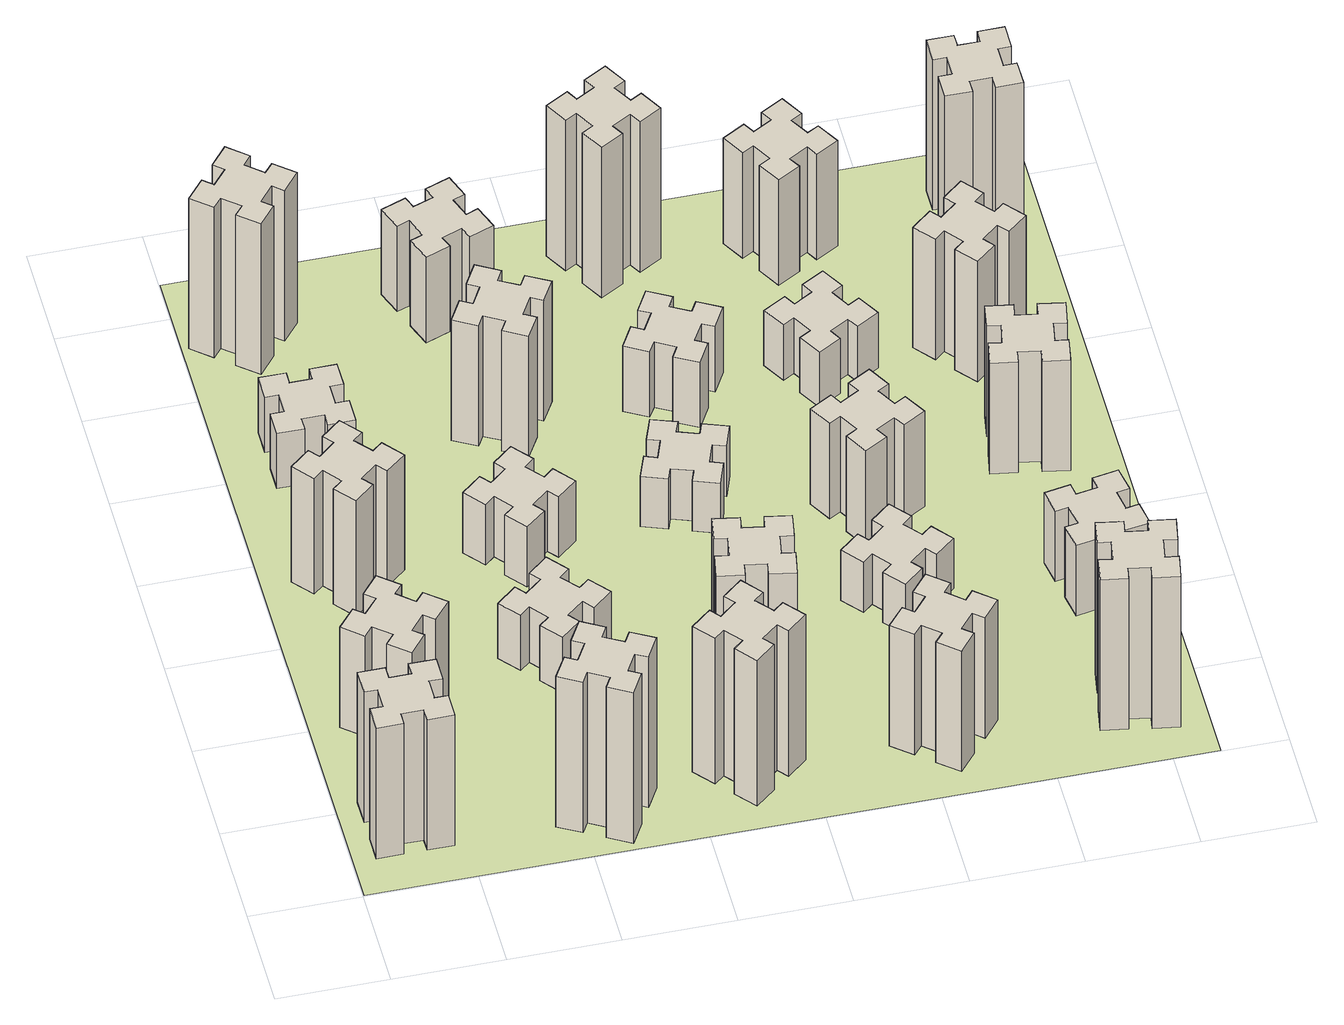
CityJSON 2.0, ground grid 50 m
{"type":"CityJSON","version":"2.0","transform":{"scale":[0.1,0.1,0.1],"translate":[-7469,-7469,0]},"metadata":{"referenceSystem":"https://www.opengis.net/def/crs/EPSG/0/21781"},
"CityObjects":{
"building1":{"type":"Building","attributes":{"class":"1000","function":"1000","usage":"1000","yearOfConstruction":2016,"roofType":"1000","measuredHeight":78,"storeysAboveGround":30,"storeysBelowGround":0},"geometry":[{"type":"Solid","lod":"1","boundaries":[[[[0,1,2,3,4,5,6,7,8,9,10,11,12,13,14,15,16,17,18,19]],[[17,16,20,21]],[[16,15,22,20]],[[15,14,23,22]],[[14,13,24,23]],[[13,12,25,24]],[[12,11,26,25]],[[11,10,27,26]],[[10,9,28,27]],[[9,8,29,28]],[[8,7,30,29]],[[7,6,31,30]],[[6,5,32,31]],[[5,4,33,32]],[[4,3,34,33]],[[3,2,35,34]],[[2,1,36,35]],[[1,0,37,36]],[[0,19,38,37]],[[19,18,39,38]],[[18,17,21,39]],[[24,25,26,27,28,29,30,31,32,33,34,35,36,37,38,39,21,20,22,23]]]]}]},
"building2":{"type":"Building","attributes":{"class":"1000","function":"1000","usage":"1000","yearOfConstruction":2016,"roofType":"1000","measuredHeight":60,"storeysAboveGround":30,"storeysBelowGround":0},"geometry":[{"type":"Solid","lod":"1","boundaries":[[[[40,41,42,43,44,45,46,47,48,49,50,51,52,53,54,55,56,57,58,59]],[[57,56,60,61]],[[56,55,62,60]],[[55,54,63,62]],[[54,53,64,63]],[[53,52,65,64]],[[52,51,66,65]],[[51,50,67,66]],[[50,49,68,67]],[[49,48,69,68]],[[48,47,70,69]],[[47,46,71,70]],[[46,45,72,71]],[[45,44,73,72]],[[44,43,74,73]],[[43,42,75,74]],[[42,41,76,75]],[[41,40,77,76]],[[40,59,78,77]],[[59,58,79,78]],[[58,57,61,79]],[[64,65,66,67,68,69,70,71,72,73,74,75,76,77,78,79,61,60,62,63]]]]}]},
"building3":{"type":"Building","attributes":{"class":"1000","function":"1000","usage":"1000","yearOfConstruction":2016,"roofType":"1000","measuredHeight":69,"storeysAboveGround":30,"storeysBelowGround":0},"geometry":[{"type":"Solid","lod":"1","boundaries":[[[[80,81,82,83,84,85,86,87,88,89,90,91,92,93,94,95,96,97,98,99]],[[97,96,100,101]],[[96,95,102,100]],[[95,94,103,102]],[[94,93,104,103]],[[93,92,105,104]],[[92,91,106,105]],[[91,90,107,106]],[[90,89,108,107]],[[89,88,109,108]],[[88,87,110,109]],[[87,86,111,110]],[[86,85,112,111]],[[85,84,113,112]],[[84,83,114,113]],[[83,82,115,114]],[[82,81,116,115]],[[81,80,117,116]],[[80,99,118,117]],[[99,98,119,118]],[[98,97,101,119]],[[104,105,106,107,108,109,110,111,112,113,114,115,116,117,118,119,101,100,102,103]]]]}]},
"building4":{"type":"Building","attributes":{"class":"1000","function":"1000","usage":"1000","yearOfConstruction":2016,"roofType":"1000","measuredHeight":33,"storeysAboveGround":30,"storeysBelowGround":0},"geometry":[{"type":"Solid","lod":"1","boundaries":[[[[120,121,122,123,124,125,126,127,128,129,130,131,132,133,134,135,136,137,138,139]],[[137,136,140,141]],[[136,135,142,140]],[[135,134,143,142]],[[134,133,144,143]],[[133,132,145,144]],[[132,131,146,145]],[[131,130,147,146]],[[130,129,148,147]],[[129,128,149,148]],[[128,127,150,149]],[[127,126,151,150]],[[126,125,152,151]],[[125,124,153,152]],[[124,123,154,153]],[[123,122,155,154]],[[122,121,156,155]],[[121,120,157,156]],[[120,139,158,157]],[[139,138,159,158]],[[138,137,141,159]],[[144,145,146,147,148,149,150,151,152,153,154,155,156,157,158,159,141,140,142,143]]]]}]},
"building5":{"type":"Building","attributes":{"class":"1000","function":"1000","usage":"1000","yearOfConstruction":2016,"roofType":"1000","measuredHeight":90,"storeysAboveGround":30,"storeysBelowGround":0},"geometry":[{"type":"Solid","lod":"1","boundaries":[[[[160,161,162,163,164,165,166,167,168,169,170,171,172,173,174,175,176,177,178,179]],[[177,176,180,181]],[[176,175,182,180]],[[175,174,183,182]],[[174,173,184,183]],[[173,172,185,184]],[[172,171,186,185]],[[171,170,187,186]],[[170,169,188,187]],[[169,168,189,188]],[[168,167,190,189]],[[167,166,191,190]],[[166,165,192,191]],[[165,164,193,192]],[[164,163,194,193]],[[163,162,195,194]],[[162,161,196,195]],[[161,160,197,196]],[[160,179,198,197]],[[179,178,199,198]],[[178,177,181,199]],[[184,185,186,187,188,189,190,191,192,193,194,195,196,197,198,199,181,180,182,183]]]]}]},
"building6":{"type":"Building","attributes":{"class":"1000","function":"1000","usage":"1000","yearOfConstruction":2016,"roofType":"1000","measuredHeight":90,"storeysAboveGround":30,"storeysBelowGround":0},"geometry":[{"type":"Solid","lod":"1","boundaries":[[[[200,201,202,203,204,205,206,207,208,209,210,211,212,213,214,215,216,217,218,219]],[[217,216,220,221]],[[216,215,222,220]],[[215,214,223,222]],[[214,213,224,223]],[[213,212,225,224]],[[212,211,226,225]],[[211,210,227,226]],[[210,209,228,227]],[[209,208,229,228]],[[208,207,230,229]],[[207,206,231,230]],[[206,205,232,231]],[[205,204,233,232]],[[204,203,234,233]],[[203,202,235,234]],[[202,201,236,235]],[[201,200,237,236]],[[200,219,238,237]],[[219,218,239,238]],[[218,217,221,239]],[[224,225,226,227,228,229,230,231,232,233,234,235,236,237,238,239,221,220,222,223]]]]}]},
"building7":{"type":"Building","attributes":{"class":"1000","function":"1000","usage":"1000","yearOfConstruction":2016,"roofType":"1000","measuredHeight":33,"storeysAboveGround":30,"storeysBelowGround":0},"geometry":[{"type":"Solid","lod":"1","boundaries":[[[[240,241,242,243,244,245,246,247,248,249,250,251,252,253,254,255,256,257,258,259]],[[257,256,260,261]],[[256,255,262,260]],[[255,254,263,262]],[[254,253,264,263]],[[253,252,265,264]],[[252,251,266,265]],[[251,250,267,266]],[[250,249,268,267]],[[249,248,269,268]],[[248,247,270,269]],[[247,246,271,270]],[[246,245,272,271]],[[245,244,273,272]],[[244,243,274,273]],[[243,242,275,274]],[[242,241,276,275]],[[241,240,277,276]],[[240,259,278,277]],[[259,258,279,278]],[[258,257,261,279]],[[264,265,266,267,268,269,270,271,272,273,274,275,276,277,278,279,261,260,262,263]]]]}]},
"building8":{"type":"Building","attributes":{"class":"1000","function":"1000","usage":"1000","yearOfConstruction":2016,"roofType":"1000","measuredHeight":36,"storeysAboveGround":30,"storeysBelowGround":0},"geometry":[{"type":"Solid","lod":"1","boundaries":[[[[280,281,282,283,284,285,286,287,288,289,290,291,292,293,294,295,296,297,298,299]],[[297,296,300,301]],[[296,295,302,300]],[[295,294,303,302]],[[294,293,304,303]],[[293,292,305,304]],[[292,291,306,305]],[[291,290,307,306]],[[290,289,308,307]],[[289,288,309,308]],[[288,287,310,309]],[[287,286,311,310]],[[286,285,312,311]],[[285,284,313,312]],[[284,283,314,313]],[[283,282,315,314]],[[282,281,316,315]],[[281,280,317,316]],[[280,299,318,317]],[[299,298,319,318]],[[298,297,301,319]],[[304,305,306,307,308,309,310,311,312,313,314,315,316,317,318,319,301,300,302,303]]]]}]},
"building9":{"type":"Building","attributes":{"class":"1000","function":"1000","usage":"1000","yearOfConstruction":2016,"roofType":"1000","measuredHeight":87,"storeysAboveGround":30,"storeysBelowGround":0},"geometry":[{"type":"Solid","lod":"1","boundaries":[[[[320,321,322,323,324,325,326,327,328,329,330,331,332,333,334,335,336,337,338,339]],[[337,336,340,341]],[[336,335,342,340]],[[335,334,343,342]],[[334,333,344,343]],[[333,332,345,344]],[[332,331,346,345]],[[331,330,347,346]],[[330,329,348,347]],[[329,328,349,348]],[[328,327,350,349]],[[327,326,351,350]],[[326,325,352,351]],[[325,324,353,352]],[[324,323,354,353]],[[323,322,355,354]],[[322,321,356,355]],[[321,320,357,356]],[[320,339,358,357]],[[339,338,359,358]],[[338,337,341,359]],[[344,345,346,347,348,349,350,351,352,353,354,355,356,357,358,359,341,340,342,343]]]]}]},
"building10":{"type":"Building","attributes":{"class":"1000","function":"1000","usage":"1000","yearOfConstruction":2016,"roofType":"1000","measuredHeight":72,"storeysAboveGround":30,"storeysBelowGround":0},"geometry":[{"type":"Solid","lod":"1","boundaries":[[[[360,361,362,363,364,365,366,367,368,369,370,371,372,373,374,375,376,377,378,379]],[[377,376,380,381]],[[376,375,382,380]],[[375,374,383,382]],[[374,373,384,383]],[[373,372,385,384]],[[372,371,386,385]],[[371,370,387,386]],[[370,369,388,387]],[[369,368,389,388]],[[368,367,390,389]],[[367,366,391,390]],[[366,365,392,391]],[[365,364,393,392]],[[364,363,394,393]],[[363,362,395,394]],[[362,361,396,395]],[[361,360,397,396]],[[360,379,398,397]],[[379,378,399,398]],[[378,377,381,399]],[[384,385,386,387,388,389,390,391,392,393,394,395,396,397,398,399,381,380,382,383]]]]}]},
"building11":{"type":"Building","attributes":{"class":"1000","function":"1000","usage":"1000","yearOfConstruction":2016,"roofType":"1000","measuredHeight":51,"storeysAboveGround":30,"storeysBelowGround":0},"geometry":[{"type":"Solid","lod":"1","boundaries":[[[[400,401,402,403,404,405,406,407,408,409,410,411,412,413,414,415,416,417,418,419]],[[417,416,420,421]],[[416,415,422,420]],[[415,414,423,422]],[[414,413,424,423]],[[413,412,425,424]],[[412,411,426,425]],[[411,410,427,426]],[[410,409,428,427]],[[409,408,429,428]],[[408,407,430,429]],[[407,406,431,430]],[[406,405,432,431]],[[405,404,433,432]],[[404,403,434,433]],[[403,402,435,434]],[[402,401,436,435]],[[401,400,437,436]],[[400,419,438,437]],[[419,418,439,438]],[[418,417,421,439]],[[424,425,426,427,428,429,430,431,432,433,434,435,436,437,438,439,421,420,422,423]]]]}]},
"building12":{"type":"Building","attributes":{"class":"1000","function":"1000","usage":"1000","yearOfConstruction":2016,"roofType":"1000","measuredHeight":54,"storeysAboveGround":30,"storeysBelowGround":0},"geometry":[{"type":"Solid","lod":"1","boundaries":[[[[440,441,442,443,444,445,446,447,448,449,450,451,452,453,454,455,456,457,458,459]],[[457,456,460,461]],[[456,455,462,460]],[[455,454,463,462]],[[454,453,464,463]],[[453,452,465,464]],[[452,451,466,465]],[[451,450,467,466]],[[450,449,468,467]],[[449,448,469,468]],[[448,447,470,469]],[[447,446,471,470]],[[446,445,472,471]],[[445,444,473,472]],[[444,443,474,473]],[[443,442,475,474]],[[442,441,476,475]],[[441,440,477,476]],[[440,459,478,477]],[[459,458,479,478]],[[458,457,461,479]],[[464,465,466,467,468,469,470,471,472,473,474,475,476,477,478,479,461,460,462,463]]]]}]},
"building13":{"type":"Building","attributes":{"class":"1000","function":"1000","usage":"1000","yearOfConstruction":2016,"roofType":"1000","measuredHeight":30,"storeysAboveGround":30,"storeysBelowGround":0},"geometry":[{"type":"Solid","lod":"1","boundaries":[[[[480,481,482,483,484,485,486,487,488,489,490,491,492,493,494,495,496,497,498,499]],[[497,496,500,501]],[[496,495,502,500]],[[495,494,503,502]],[[494,493,504,503]],[[493,492,505,504]],[[492,491,506,505]],[[491,490,507,506]],[[490,489,508,507]],[[489,488,509,508]],[[488,487,510,509]],[[487,486,511,510]],[[486,485,512,511]],[[485,484,513,512]],[[484,483,514,513]],[[483,482,515,514]],[[482,481,516,515]],[[481,480,517,516]],[[480,499,518,517]],[[499,498,519,518]],[[498,497,501,519]],[[504,505,506,507,508,509,510,511,512,513,514,515,516,517,518,519,501,500,502,503]]]]}]},
"building14":{"type":"Building","attributes":{"class":"1000","function":"1000","usage":"1000","yearOfConstruction":2016,"roofType":"1000","measuredHeight":72,"storeysAboveGround":30,"storeysBelowGround":0},"geometry":[{"type":"Solid","lod":"1","boundaries":[[[[520,521,522,523,524,525,526,527,528,529,530,531,532,533,534,535,536,537,538,539]],[[537,536,540,541]],[[536,535,542,540]],[[535,534,543,542]],[[534,533,544,543]],[[533,532,545,544]],[[532,531,546,545]],[[531,530,547,546]],[[530,529,548,547]],[[529,528,549,548]],[[528,527,550,549]],[[527,526,551,550]],[[526,525,552,551]],[[525,524,553,552]],[[524,523,554,553]],[[523,522,555,554]],[[522,521,556,555]],[[521,520,557,556]],[[520,539,558,557]],[[539,538,559,558]],[[538,537,541,559]],[[544,545,546,547,548,549,550,551,552,553,554,555,556,557,558,559,541,540,542,543]]]]}]},
"building15":{"type":"Building","attributes":{"class":"1000","function":"1000","usage":"1000","yearOfConstruction":2016,"roofType":"1000","measuredHeight":39,"storeysAboveGround":30,"storeysBelowGround":0},"geometry":[{"type":"Solid","lod":"1","boundaries":[[[[560,561,562,563,564,565,566,567,568,569,570,571,572,573,574,575,576,577,578,579]],[[577,576,580,581]],[[576,575,582,580]],[[575,574,583,582]],[[574,573,584,583]],[[573,572,585,584]],[[572,571,586,585]],[[571,570,587,586]],[[570,569,588,587]],[[569,568,589,588]],[[568,567,590,589]],[[567,566,591,590]],[[566,565,592,591]],[[565,564,593,592]],[[564,563,594,593]],[[563,562,595,594]],[[562,561,596,595]],[[561,560,597,596]],[[560,579,598,597]],[[579,578,599,598]],[[578,577,581,599]],[[584,585,586,587,588,589,590,591,592,593,594,595,596,597,598,599,581,580,582,583]]]]}]},
"building16":{"type":"Building","attributes":{"class":"1000","function":"1000","usage":"1000","yearOfConstruction":2016,"roofType":"1000","measuredHeight":90,"storeysAboveGround":30,"storeysBelowGround":0},"geometry":[{"type":"Solid","lod":"1","boundaries":[[[[600,601,602,603,604,605,606,607,608,609,610,611,612,613,614,615,616,617,618,619]],[[617,616,620,621]],[[616,615,622,620]],[[615,614,623,622]],[[614,613,624,623]],[[613,612,625,624]],[[612,611,626,625]],[[611,610,627,626]],[[610,609,628,627]],[[609,608,629,628]],[[608,607,630,629]],[[607,606,631,630]],[[606,605,632,631]],[[605,604,633,632]],[[604,603,634,633]],[[603,602,635,634]],[[602,601,636,635]],[[601,600,637,636]],[[600,619,638,637]],[[619,618,639,638]],[[618,617,621,639]],[[624,625,626,627,628,629,630,631,632,633,634,635,636,637,638,639,621,620,622,623]]]]}]},
"building17":{"type":"Building","attributes":{"class":"1000","function":"1000","usage":"1000","yearOfConstruction":2016,"roofType":"1000","measuredHeight":30,"storeysAboveGround":30,"storeysBelowGround":0},"geometry":[{"type":"Solid","lod":"1","boundaries":[[[[640,641,642,643,644,645,646,647,648,649,650,651,652,653,654,655,656,657,658,659]],[[657,656,660,661]],[[656,655,662,660]],[[655,654,663,662]],[[654,653,664,663]],[[653,652,665,664]],[[652,651,666,665]],[[651,650,667,666]],[[650,649,668,667]],[[649,648,669,668]],[[648,647,670,669]],[[647,646,671,670]],[[646,645,672,671]],[[645,644,673,672]],[[644,643,674,673]],[[643,642,675,674]],[[642,641,676,675]],[[641,640,677,676]],[[640,659,678,677]],[[659,658,679,678]],[[658,657,661,679]],[[664,665,666,667,668,669,670,671,672,673,674,675,676,677,678,679,661,660,662,663]]]]}]},
"building18":{"type":"Building","attributes":{"class":"1000","function":"1000","usage":"1000","yearOfConstruction":2016,"roofType":"1000","measuredHeight":57,"storeysAboveGround":30,"storeysBelowGround":0},"geometry":[{"type":"Solid","lod":"1","boundaries":[[[[680,681,682,683,684,685,686,687,688,689,690,691,692,693,694,695,696,697,698,699]],[[697,696,700,701]],[[696,695,702,700]],[[695,694,703,702]],[[694,693,704,703]],[[693,692,705,704]],[[692,691,706,705]],[[691,690,707,706]],[[690,689,708,707]],[[689,688,709,708]],[[688,687,710,709]],[[687,686,711,710]],[[686,685,712,711]],[[685,684,713,712]],[[684,683,714,713]],[[683,682,715,714]],[[682,681,716,715]],[[681,680,717,716]],[[680,699,718,717]],[[699,698,719,718]],[[698,697,701,719]],[[704,705,706,707,708,709,710,711,712,713,714,715,716,717,718,719,701,700,702,703]]]]}]},
"building19":{"type":"Building","attributes":{"class":"1000","function":"1000","usage":"1000","yearOfConstruction":2016,"roofType":"1000","measuredHeight":33,"storeysAboveGround":30,"storeysBelowGround":0},"geometry":[{"type":"Solid","lod":"1","boundaries":[[[[720,721,722,723,724,725,726,727,728,729,730,731,732,733,734,735,736,737,738,739]],[[737,736,740,741]],[[736,735,742,740]],[[735,734,743,742]],[[734,733,744,743]],[[733,732,745,744]],[[732,731,746,745]],[[731,730,747,746]],[[730,729,748,747]],[[729,728,749,748]],[[728,727,750,749]],[[727,726,751,750]],[[726,725,752,751]],[[725,724,753,752]],[[724,723,754,753]],[[723,722,755,754]],[[722,721,756,755]],[[721,720,757,756]],[[720,739,758,757]],[[739,738,759,758]],[[738,737,741,759]],[[744,745,746,747,748,749,750,751,752,753,754,755,756,757,758,759,741,740,742,743]]]]}]},
"building20":{"type":"Building","attributes":{"class":"1000","function":"1000","usage":"1000","yearOfConstruction":2016,"roofType":"1000","measuredHeight":90,"storeysAboveGround":30,"storeysBelowGround":0},"geometry":[{"type":"Solid","lod":"1","boundaries":[[[[760,761,762,763,764,765,766,767,768,769,770,771,772,773,774,775,776,777,778,779]],[[777,776,780,781]],[[776,775,782,780]],[[775,774,783,782]],[[774,773,784,783]],[[773,772,785,784]],[[772,771,786,785]],[[771,770,787,786]],[[770,769,788,787]],[[769,768,789,788]],[[768,767,790,789]],[[767,766,791,790]],[[766,765,792,791]],[[765,764,793,792]],[[764,763,794,793]],[[763,762,795,794]],[[762,761,796,795]],[[761,760,797,796]],[[760,779,798,797]],[[779,778,799,798]],[[778,777,781,799]],[[784,785,786,787,788,789,790,791,792,793,794,795,796,797,798,799,781,780,782,783]]]]}]},
"building21":{"type":"Building","attributes":{"class":"1000","function":"1000","usage":"1000","yearOfConstruction":2016,"roofType":"1000","measuredHeight":63,"storeysAboveGround":30,"storeysBelowGround":0},"geometry":[{"type":"Solid","lod":"1","boundaries":[[[[800,801,802,803,804,805,806,807,808,809,810,811,812,813,814,815,816,817,818,819]],[[817,816,820,821]],[[816,815,822,820]],[[815,814,823,822]],[[814,813,824,823]],[[813,812,825,824]],[[812,811,826,825]],[[811,810,827,826]],[[810,809,828,827]],[[809,808,829,828]],[[808,807,830,829]],[[807,806,831,830]],[[806,805,832,831]],[[805,804,833,832]],[[804,803,834,833]],[[803,802,835,834]],[[802,801,836,835]],[[801,800,837,836]],[[800,819,838,837]],[[819,818,839,838]],[[818,817,821,839]],[[824,825,826,827,828,829,830,831,832,833,834,835,836,837,838,839,821,820,822,823]]]]}]},
"building22":{"type":"Building","attributes":{"class":"1000","function":"1000","usage":"1000","yearOfConstruction":2016,"roofType":"1000","measuredHeight":42,"storeysAboveGround":30,"storeysBelowGround":0},"geometry":[{"type":"Solid","lod":"1","boundaries":[[[[840,841,842,843,844,845,846,847,848,849,850,851,852,853,854,855,856,857,858,859]],[[857,856,860,861]],[[856,855,862,860]],[[855,854,863,862]],[[854,853,864,863]],[[853,852,865,864]],[[852,851,866,865]],[[851,850,867,866]],[[850,849,868,867]],[[849,848,869,868]],[[848,847,870,869]],[[847,846,871,870]],[[846,845,872,871]],[[845,844,873,872]],[[844,843,874,873]],[[843,842,875,874]],[[842,841,876,875]],[[841,840,877,876]],[[840,859,878,877]],[[859,858,879,878]],[[858,857,861,879]],[[864,865,866,867,868,869,870,871,872,873,874,875,876,877,878,879,861,860,862,863]]]]}]},
"building23":{"type":"Building","attributes":{"class":"1000","function":"1000","usage":"1000","yearOfConstruction":2016,"roofType":"1000","measuredHeight":66,"storeysAboveGround":30,"storeysBelowGround":0},"geometry":[{"type":"Solid","lod":"1","boundaries":[[[[880,881,882,883,884,885,886,887,888,889,890,891,892,893,894,895,896,897,898,899]],[[897,896,900,901]],[[896,895,902,900]],[[895,894,903,902]],[[894,893,904,903]],[[893,892,905,904]],[[892,891,906,905]],[[891,890,907,906]],[[890,889,908,907]],[[889,888,909,908]],[[888,887,910,909]],[[887,886,911,910]],[[886,885,912,911]],[[885,884,913,912]],[[884,883,914,913]],[[883,882,915,914]],[[882,881,916,915]],[[881,880,917,916]],[[880,899,918,917]],[[899,898,919,918]],[[898,897,901,919]],[[904,905,906,907,908,909,910,911,912,913,914,915,916,917,918,919,901,900,902,903]]]]}]},
"building24":{"type":"Building","attributes":{"class":"1000","function":"1000","usage":"1000","yearOfConstruction":2016,"roofType":"1000","measuredHeight":72,"storeysAboveGround":30,"storeysBelowGround":0},"geometry":[{"type":"Solid","lod":"1","boundaries":[[[[920,921,922,923,924,925,926,927,928,929,930,931,932,933,934,935,936,937,938,939]],[[937,936,940,941]],[[936,935,942,940]],[[935,934,943,942]],[[934,933,944,943]],[[933,932,945,944]],[[932,931,946,945]],[[931,930,947,946]],[[930,929,948,947]],[[929,928,949,948]],[[928,927,950,949]],[[927,926,951,950]],[[926,925,952,951]],[[925,924,953,952]],[[924,923,954,953]],[[923,922,955,954]],[[922,921,956,955]],[[921,920,957,956]],[[920,939,958,957]],[[939,938,959,958]],[[938,937,941,959]],[[944,945,946,947,948,949,950,951,952,953,954,955,956,957,958,959,941,940,942,943]]]]}]},
"building25":{"type":"Building","attributes":{"class":"1000","function":"1000","usage":"1000","yearOfConstruction":2016,"roofType":"1000","measuredHeight":90,"storeysAboveGround":30,"storeysBelowGround":0},"geometry":[{"type":"Solid","lod":"1","boundaries":[[[[960,961,962,963,964,965,966,967,968,969,970,971,972,973,974,975,976,977,978,979]],[[977,976,980,981]],[[976,975,982,980]],[[975,974,983,982]],[[974,973,984,983]],[[973,972,985,984]],[[972,971,986,985]],[[971,970,987,986]],[[970,969,988,987]],[[969,968,989,988]],[[968,967,990,989]],[[967,966,991,990]],[[966,965,992,991]],[[965,964,993,992]],[[964,963,994,993]],[[963,962,995,994]],[[962,961,996,995]],[[961,960,997,996]],[[960,979,998,997]],[[979,978,999,998]],[[978,977,981,999]],[[984,985,986,987,988,989,990,991,992,993,994,995,996,997,998,999,981,980,982,983]]]]}]},
"landuse1":{"type":"LandUse","attributes":{"name":"plot1","function":"1010"},"geometry":[{"type":"MultiSurface","lod":"1","boundaries":[[[1000,1001,1002,1003]]]}]}
},
"vertices":[
[165,425,0],[165,325,0],[105,325,0],[105,205,0],[225,205,0],[225,265,0],[325,265,0],[325,205,0],[445,205,0],[445,325,0],[385,325,0],[385,425,0],[445,425,0],[445,545,0],[325,545,0],[325,485,0],[225,485,0],[225,545,0],[105,545,0],[105,425,0],[225,485,780],[225,545,780],[325,485,780],[325,545,780],[445,545,780],[445,425,780],[385,425,780],[385,325,780],[445,325,780],[445,205,780],[325,205,780],[325,265,780],[225,265,780],[225,205,780],[105,205,780],[105,325,780],[165,325,780],[165,425,780],[105,425,780],[105,545,780],
[484,1067,0],[408,1132,0],[446,1178,0],[354,1255,0],[277,1163,0],[323,1124,0],[259,1048,0],[213,1086,0],[136,994,0],[228,917,0],[266,963,0],[343,899,0],[304,853,0],[396,776,0],[473,868,0],[427,906,0],[492,983,0],[538,944,0],[615,1036,0],[523,1113,0],[492,983,600],[538,944,600],[427,906,600],[473,868,600],[396,776,600],[304,853,600],[343,899,600],[266,963,600],[228,917,600],[136,994,600],[213,1086,600],[259,1048,600],[323,1124,600],[277,1163,600],[354,1255,600],[446,1178,600],[408,1132,600],[484,1067,600],[523,1113,600],[615,1036,600],
[492,1888,0],[427,1964,0],[473,2003,0],[396,2095,0],[304,2018,0],[343,1972,0],[266,1907,0],[228,1953,0],[136,1876,0],[213,1784,0],[259,1823,0],[323,1746,0],[277,1708,0],[354,1616,0],[446,1693,0],[408,1739,0],[484,1803,0],[523,1757,0],[615,1834,0],[538,1926,0],[484,1803,690],[523,1757,690],[408,1739,690],[446,1693,690],[354,1616,690],[277,1708,690],[323,1746,690],[259,1823,690],[213,1784,690],[136,1876,690],[228,1953,690],[266,1907,690],[343,1972,690],[304,2018,690],[396,2095,690],[473,2003,690],[427,1964,690],[492,1888,690],[538,1926,690],[615,1834,690],
[485,2545,0],[485,2645,0],[545,2645,0],[545,2765,0],[425,2765,0],[425,2705,0],[325,2705,0],[325,2765,0],[205,2765,0],[205,2645,0],[265,2645,0],[265,2545,0],[205,2545,0],[205,2425,0],[325,2425,0],[325,2485,0],[425,2485,0],[425,2425,0],[545,2425,0],[545,2545,0],[425,2485,330],[425,2425,330],[325,2485,330],[325,2425,330],[205,2425,330],[205,2545,330],[265,2545,330],[265,2645,330],[205,2645,330],[205,2765,330],[325,2765,330],[325,2705,330],[425,2705,330],[425,2765,330],[545,2765,330],[545,2645,330],[485,2645,330],[485,2545,330],[545,2545,330],[545,2425,330],
[1214,346,0],[1127,396,0],[1157,448,0],[1053,508,0],[993,404,0],[1045,374,0],[995,287,0],[943,317,0],[883,213,0],[987,153,0],[1017,205,0],[1104,155,0],[1074,103,0],[1178,43,0],[1238,147,0],[1186,177,0],[1236,264,0],[1288,234,0],[1348,338,0],[1244,398,0],[1236,264,900],[1288,234,900],[1186,177,900],[1238,147,900],[1178,43,900],[1074,103,900],[1104,155,900],[1017,205,900],[987,153,900],[883,213,900],[943,317,900],[995,287,900],[1045,374,900],[993,404,900],[1053,508,900],[1157,448,900],[1127,396,900],[1214,346,900],[1244,398,900],[1348,338,900],
[384,3387,0],[308,3452,0],[346,3498,0],[254,3575,0],[177,3483,0],[223,3444,0],[159,3368,0],[113,3406,0],[36,3314,0],[128,3237,0],[166,3283,0],[243,3219,0],[204,3173,0],[296,3096,0],[373,3188,0],[327,3226,0],[392,3303,0],[438,3264,0],[515,3356,0],[423,3433,0],[392,3303,900],[438,3264,900],[327,3226,900],[373,3188,900],[296,3096,900],[204,3173,900],[243,3219,900],[166,3283,900],[128,3237,900],[36,3314,900],[113,3406,900],[159,3368,900],[223,3444,900],[177,3483,900],[254,3575,900],[346,3498,900],[308,3452,900],[384,3387,900],[423,3433,900],[515,3356,900],
[1083,1332,0],[1006,1267,0],[968,1313,0],[876,1236,0],[953,1144,0],[999,1183,0],[1063,1106,0],[1017,1068,0],[1094,976,0],[1186,1053,0],[1148,1099,0],[1224,1163,0],[1263,1117,0],[1355,1194,0],[1278,1286,0],[1232,1248,0],[1167,1324,0],[1213,1363,0],[1136,1455,0],[1044,1378,0],[1167,1324,330],[1213,1363,330],[1232,1248,330],[1278,1286,330],[1355,1194,330],[1263,1117,330],[1224,1163,330],[1148,1099,330],[1186,1053,330],[1094,976,330],[1017,1068,330],[1063,1106,330],[999,1183,330],[953,1144,330],[876,1236,330],[968,1313,330],[1006,1267,330],[1083,1332,330],[1044,1378,330],[1136,1455,330],
[1083,1972,0],[1006,1907,0],[968,1953,0],[876,1876,0],[953,1784,0],[999,1823,0],[1063,1746,0],[1017,1708,0],[1094,1616,0],[1186,1693,0],[1148,1739,0],[1224,1803,0],[1263,1757,0],[1355,1834,0],[1278,1926,0],[1232,1888,0],[1167,1964,0],[1213,2003,0],[1136,2095,0],[1044,2018,0],[1167,1964,360],[1213,2003,360],[1232,1888,360],[1278,1926,360],[1355,1834,360],[1263,1757,360],[1224,1803,360],[1148,1739,360],[1186,1693,360],[1094,1616,360],[1017,1708,360],[1063,1746,360],[999,1823,360],[953,1784,360],[876,1876,360],[968,1953,360],[1006,1907,360],[1083,1972,360],[1044,2018,360],[1136,2095,360],
[1639,343,0],[1703,266,0],[1657,228,0],[1734,136,0],[1826,213,0],[1788,259,0],[1864,323,0],[1903,277,0],[1995,354,0],[1918,446,0],[1872,408,0],[1807,484,0],[1853,523,0],[1776,615,0],[1684,538,0],[1723,492,0],[1646,427,0],[1608,473,0],[1516,396,0],[1593,304,0],[1646,427,870],[1608,473,870],[1723,492,870],[1684,538,870],[1776,615,870],[1853,523,870],[1807,484,870],[1872,408,870],[1918,446,870],[1995,354,870],[1903,277,870],[1864,323,870],[1788,259,870],[1826,213,870],[1734,136,870],[1657,228,870],[1703,266,870],[1639,343,870],[1593,304,870],[1516,396,870],
[1314,2666,0],[1227,2716,0],[1257,2768,0],[1153,2828,0],[1093,2724,0],[1145,2694,0],[1095,2607,0],[1043,2637,0],[983,2533,0],[1087,2473,0],[1117,2525,0],[1204,2475,0],[1174,2423,0],[1278,2363,0],[1338,2467,0],[1286,2497,0],[1336,2584,0],[1388,2554,0],[1448,2658,0],[1344,2718,0],[1336,2584,720],[1388,2554,720],[1286,2497,720],[1338,2467,720],[1278,2363,720],[1174,2423,720],[1204,2475,720],[1117,2525,720],[1087,2473,720],[983,2533,720],[1043,2637,720],[1095,2607,720],[1145,2694,720],[1093,2724,720],[1153,2828,720],[1257,2768,720],[1227,2716,720],[1314,2666,720],[1344,2718,720],[1448,2658,720],
[1125,3456,0],[1031,3422,0],[1010,3478,0],[897,3437,0],[939,3324,0],[995,3345,0],[1029,3251,0],[973,3230,0],[1014,3117,0],[1127,3159,0],[1106,3215,0],[1200,3249,0],[1220,3193,0],[1333,3234,0],[1292,3347,0],[1236,3326,0],[1202,3420,0],[1258,3440,0],[1217,3553,0],[1104,3512,0],[1202,3420,510],[1258,3440,510],[1236,3326,510],[1292,3347,510],[1333,3234,510],[1220,3193,510],[1200,3249,510],[1106,3215,510],[1127,3159,510],[1014,3117,510],[973,3230,510],[1029,3251,510],[995,3345,510],[939,3324,510],[897,3437,510],[1010,3478,510],[1031,3422,510],[1125,3456,510],[1104,3512,510],[1217,3553,510],
[2055,1047,0],[2072,1145,0],[2131,1135,0],[2152,1253,0],[2034,1274,0],[2024,1215,0],[1925,1232,0],[1936,1291,0],[1817,1312,0],[1797,1194,0],[1856,1184,0],[1838,1085,0],[1779,1096,0],[1758,977,0],[1877,957,0],[1887,1016,0],[1985,998,0],[1975,939,0],[2093,918,0],[2114,1037,0],[1985,998,540],[1975,939,540],[1887,1016,540],[1877,957,540],[1758,977,540],[1779,1096,540],[1838,1085,540],[1856,1184,540],[1797,1194,540],[1817,1312,540],[1936,1291,540],[1925,1232,540],[2024,1215,540],[2034,1274,540],[2152,1253,540],[2131,1135,540],[2072,1145,540],[2055,1047,540],[2114,1037,540],[2093,918,540],
[1769,2040,0],[1735,1946,0],[1679,1967,0],[1637,1854,0],[1750,1813,0],[1771,1869,0],[1865,1835,0],[1844,1779,0],[1957,1737,0],[1998,1850,0],[1942,1871,0],[1976,1965,0],[2032,1944,0],[2073,2057,0],[1960,2098,0],[1940,2042,0],[1846,2076,0],[1867,2132,0],[1754,2173,0],[1713,2060,0],[1846,2076,300],[1867,2132,300],[1940,2042,300],[1960,2098,300],[2073,2057,300],[2032,1944,300],[1976,1965,300],[1942,1871,300],[1998,1850,300],[1957,1737,300],[1844,1779,300],[1865,1835,300],[1771,1869,300],[1750,1813,300],[1637,1854,300],[1679,1967,300],[1735,1946,300],[1769,2040,300],[1713,2060,300],[1754,2173,300],
[2486,323,0],[2563,259,0],[2524,213,0],[2616,136,0],[2693,228,0],[2647,266,0],[2712,343,0],[2758,304,0],[2835,396,0],[2743,473,0],[2704,427,0],[2628,492,0],[2666,538,0],[2574,615,0],[2497,523,0],[2543,484,0],[2479,408,0],[2433,446,0],[2356,354,0],[2448,277,0],[2479,408,720],[2433,446,720],[2543,484,720],[2497,523,720],[2574,615,720],[2666,538,720],[2628,492,720],[2704,427,720],[2743,473,720],[2835,396,720],[2758,304,720],[2712,343,720],[2647,266,720],[2693,228,720],[2616,136,720],[2524,213,720],[2563,259,720],[2486,323,720],[2448,277,720],[2356,354,720],
[2026,2497,0],[2076,2584,0],[2128,2554,0],[2188,2658,0],[2084,2718,0],[2054,2666,0],[1967,2716,0],[1997,2768,0],[1893,2828,0],[1833,2724,0],[1885,2694,0],[1835,2607,0],[1783,2637,0],[1723,2533,0],[1827,2473,0],[1857,2525,0],[1944,2475,0],[1914,2423,0],[2018,2363,0],[2078,2467,0],[1944,2475,390],[1914,2423,390],[1857,2525,390],[1827,2473,390],[1723,2533,390],[1783,2637,390],[1835,2607,390],[1885,2694,390],[1833,2724,390],[1893,2828,390],[1997,2768,390],[1967,2716,390],[2054,2666,390],[2084,2718,390],[2188,2658,390],[2128,2554,390],[2076,2584,390],[2026,2497,390],[2078,2467,390],[2018,2363,390],
[1844,3556,0],[1757,3506,0],[1727,3558,0],[1623,3498,0],[1683,3394,0],[1735,3424,0],[1785,3337,0],[1733,3307,0],[1793,3203,0],[1897,3263,0],[1867,3315,0],[1954,3365,0],[1984,3313,0],[2088,3373,0],[2028,3477,0],[1976,3447,0],[1926,3534,0],[1978,3564,0],[1918,3668,0],[1814,3608,0],[1926,3534,900],[1978,3564,900],[1976,3447,900],[2028,3477,900],[2088,3373,900],[1984,3313,900],[1954,3365,900],[1867,3315,900],[1897,3263,900],[1793,3203,900],[1733,3307,900],[1785,3337,900],[1735,3424,900],[1683,3394,900],[1623,3498,900],[1727,3558,900],[1757,3506,900],[1844,3556,900],[1814,3608,900],[1918,3668,900],
[2628,1099,0],[2704,1163,0],[2743,1117,0],[2835,1194,0],[2758,1286,0],[2712,1248,0],[2647,1324,0],[2693,1363,0],[2616,1455,0],[2524,1378,0],[2563,1332,0],[2486,1267,0],[2448,1313,0],[2356,1236,0],[2433,1144,0],[2479,1183,0],[2543,1106,0],[2497,1068,0],[2574,976,0],[2666,1053,0],[2543,1106,300],[2497,1068,300],[2479,1183,300],[2433,1144,300],[2356,1236,300],[2448,1313,300],[2486,1267,300],[2563,1332,300],[2524,1378,300],[2616,1455,300],[2693,1363,300],[2647,1324,300],[2712,1248,300],[2758,1286,300],[2835,1194,300],[2743,1117,300],[2704,1163,300],[2628,1099,300],[2666,1053,300],[2574,976,300],
[2584,1876,0],[2497,1826,0],[2467,1878,0],[2363,1818,0],[2423,1714,0],[2475,1744,0],[2525,1657,0],[2473,1627,0],[2533,1523,0],[2637,1583,0],[2607,1635,0],[2694,1685,0],[2724,1633,0],[2828,1693,0],[2768,1797,0],[2716,1767,0],[2666,1854,0],[2718,1884,0],[2658,1988,0],[2554,1928,0],[2666,1854,570],[2718,1884,570],[2716,1767,570],[2768,1797,570],[2828,1693,570],[2724,1633,570],[2694,1685,570],[2607,1635,570],[2637,1583,570],[2533,1523,570],[2473,1627,570],[2525,1657,570],[2475,1744,570],[2423,1714,570],[2363,1818,570],[2467,1878,570],[2497,1826,570],[2584,1876,570],[2554,1928,570],[2658,1988,570],
[2475,2584,0],[2525,2497,0],[2473,2467,0],[2533,2363,0],[2637,2423,0],[2607,2475,0],[2694,2525,0],[2724,2473,0],[2828,2533,0],[2768,2637,0],[2716,2607,0],[2666,2694,0],[2718,2724,0],[2658,2828,0],[2554,2768,0],[2584,2716,0],[2497,2666,0],[2467,2718,0],[2363,2658,0],[2423,2554,0],[2497,2666,330],[2467,2718,330],[2584,2716,330],[2554,2768,330],[2658,2828,330],[2718,2724,330],[2666,2694,330],[2716,2607,330],[2768,2637,330],[2828,2533,330],[2724,2473,330],[2694,2525,330],[2607,2475,330],[2637,2423,330],[2533,2363,330],[2473,2467,330],[2525,2497,330],[2475,2584,330],[2423,2554,330],[2363,2658,330],
[3504,475,0],[3405,492,0],[3416,551,0],[3297,572,0],[3277,454,0],[3336,444,0],[3318,345,0],[3259,356,0],[3238,237,0],[3357,217,0],[3367,276,0],[3465,258,0],[3455,199,0],[3573,178,0],[3594,297,0],[3535,307,0],[3552,405,0],[3611,395,0],[3632,513,0],[3514,534,0],[3552,405,900],[3611,395,900],[3535,307,900],[3594,297,900],[3573,178,900],[3455,199,900],[3465,258,900],[3367,276,900],[3357,217,900],[3238,237,900],[3259,356,900],[3318,345,900],[3336,444,900],[3277,454,900],[3297,572,900],[3416,551,900],[3405,492,900],[3504,475,900],[3514,534,900],[3632,513,900],
[2716,3347,0],[2666,3434,0],[2718,3464,0],[2658,3568,0],[2554,3508,0],[2584,3456,0],[2497,3406,0],[2467,3458,0],[2363,3398,0],[2423,3294,0],[2475,3324,0],[2525,3237,0],[2473,3207,0],[2533,3103,0],[2637,3163,0],[2607,3215,0],[2694,3265,0],[2724,3213,0],[2828,3273,0],[2768,3377,0],[2694,3265,630],[2724,3213,630],[2607,3215,630],[2637,3163,630],[2533,3103,630],[2473,3207,630],[2525,3237,630],[2475,3324,630],[2423,3294,630],[2363,3398,630],[2467,3458,630],[2497,3406,630],[2584,3456,630],[2554,3508,630],[2658,3568,630],[2718,3464,630],[2666,3434,630],[2716,3347,630],[2768,3377,630],[2828,3273,630],
[3405,998,0],[3504,1016,0],[3514,957,0],[3632,977,0],[3611,1096,0],[3552,1085,0],[3535,1184,0],[3594,1194,0],[3573,1312,0],[3455,1291,0],[3465,1232,0],[3367,1215,0],[3357,1274,0],[3238,1253,0],[3259,1135,0],[3318,1145,0],[3336,1047,0],[3277,1037,0],[3297,918,0],[3416,939,0],[3336,1047,420],[3277,1037,420],[3318,1145,420],[3259,1135,420],[3238,1253,420],[3357,1274,420],[3367,1215,420],[3465,1232,420],[3455,1291,420],[3573,1312,420],[3594,1194,420],[3535,1184,420],[3552,1085,420],[3611,1096,420],[3632,977,420],[3514,957,420],[3504,1016,420],[3405,998,420],[3416,939,420],[3297,918,420],
[3267,1856,0],[3365,1838,0],[3355,1779,0],[3473,1758,0],[3494,1877,0],[3435,1887,0],[3452,1985,0],[3511,1975,0],[3532,2093,0],[3414,2114,0],[3404,2055,0],[3305,2072,0],[3316,2131,0],[3197,2152,0],[3177,2034,0],[3236,2024,0],[3218,1925,0],[3159,1936,0],[3138,1817,0],[3257,1797,0],[3218,1925,660],[3159,1936,660],[3236,2024,660],[3177,2034,660],[3197,2152,660],[3316,2131,660],[3305,2072,660],[3404,2055,660],[3414,2114,660],[3532,2093,660],[3511,1975,660],[3452,1985,660],[3435,1887,660],[3494,1877,660],[3473,1758,660],[3355,1779,660],[3365,1838,660],[3267,1856,660],[3257,1797,660],[3138,1817,660],
[3203,2712,0],[3126,2647,0],[3088,2693,0],[2996,2616,0],[3073,2524,0],[3119,2563,0],[3183,2486,0],[3137,2448,0],[3214,2356,0],[3306,2433,0],[3268,2479,0],[3344,2543,0],[3383,2497,0],[3475,2574,0],[3398,2666,0],[3352,2628,0],[3287,2704,0],[3333,2743,0],[3256,2835,0],[3164,2758,0],[3287,2704,720],[3333,2743,720],[3352,2628,720],[3398,2666,720],[3475,2574,720],[3383,2497,720],[3344,2543,720],[3268,2479,720],[3306,2433,720],[3214,2356,720],[3137,2448,720],[3183,2486,720],[3119,2563,720],[3073,2524,720],[2996,2616,720],[3088,2693,720],[3126,2647,720],[3203,2712,720],[3164,2758,720],[3256,2835,720],
[3385,3225,0],[3485,3225,0],[3485,3165,0],[3605,3165,0],[3605,3285,0],[3545,3285,0],[3545,3385,0],[3605,3385,0],[3605,3505,0],[3485,3505,0],[3485,3445,0],[3385,3445,0],[3385,3505,0],[3265,3505,0],[3265,3385,0],[3325,3385,0],[3325,3285,0],[3265,3285,0],[3265,3165,0],[3385,3165,0],[3325,3285,900],[3265,3285,900],[3325,3385,900],[3265,3385,900],[3265,3505,900],[3385,3505,900],[3385,3445,900],[3485,3445,900],[3485,3505,900],[3605,3505,900],[3605,3385,900],[3545,3385,900],[3545,3285,900],[3605,3285,900],[3605,3165,900],[3485,3165,900],[3485,3225,900],[3385,3225,900],[3385,3165,900],[3265,3165,900],
[5,3705,0],[3705,3705,0],[3705,5,0],[5,5,0]
]}
